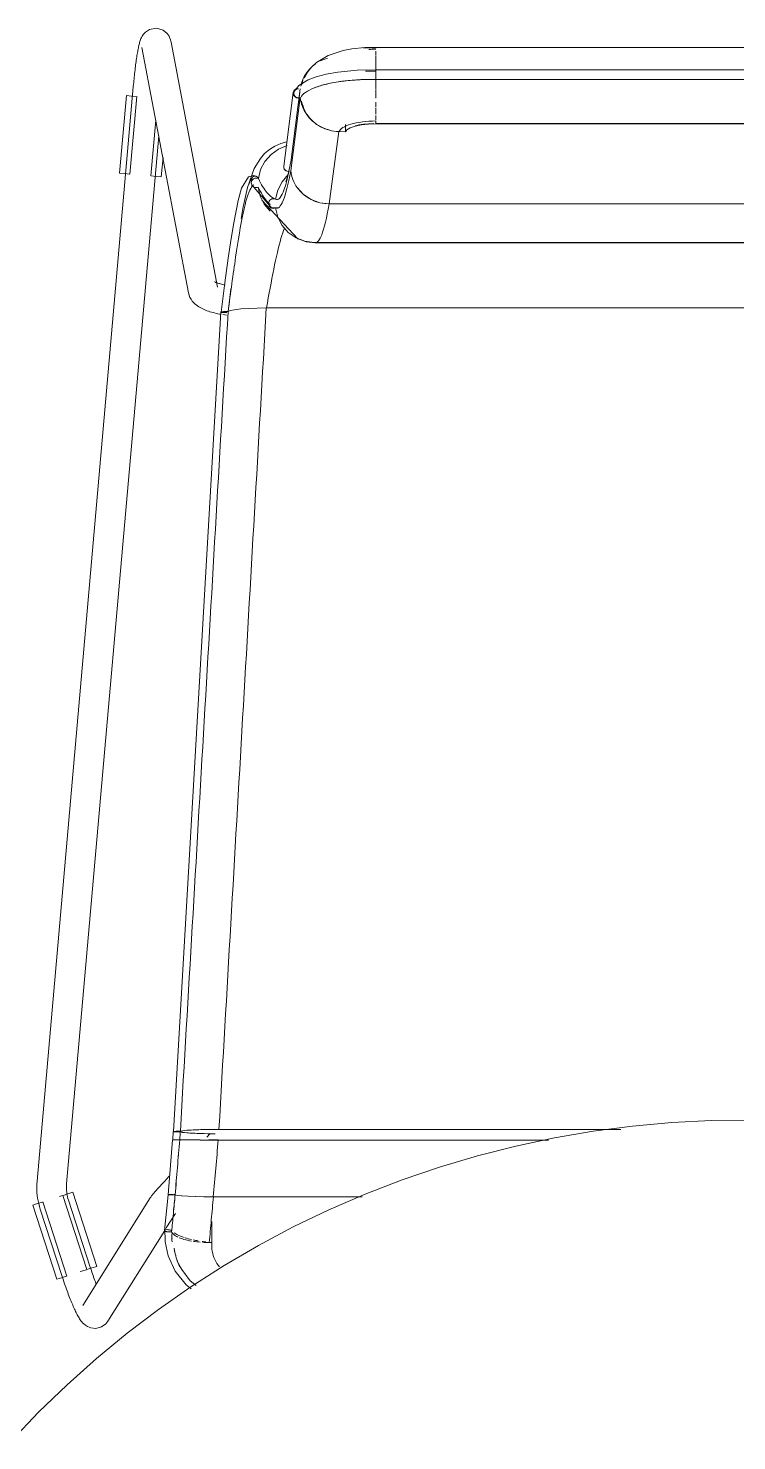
# Model space of a CAD drawing. Header units: millimetres. Extents: x 155927 to 326028, y -36033 to 97293.
# Drawn here: x 230016 to 230303, y 31630 to 32202 of the extents above; entities that cross this region are included whole.
import ezdxf

# ---------------------------------------------------------------- set-up
doc = ezdxf.new("R2010")
doc.units = ezdxf.units.MM
doc.header["$MEASUREMENT"] = 0
doc.layers.add('I-FURN', color=8, linetype='CONTINUOUS', lineweight=9)

msp = doc.modelspace()

# ---------------------------------------------------------------- linework, layer by layer
at = {"layer": 'I-FURN'}
for p, q in [((230062.12, 32198.07), (230061.9, 32197.6)), ((230062.42, 32198.63), (230062.12, 32198.07)), ((230062.9, 32199.34), (230062.42, 32198.63)), ((230063.76, 32200.24), (230062.9, 32199.34)), ((230065.41, 32201.29), (230063.76, 32200.24)), ((230068.17, 32201.77), (230065.41, 32201.29)), ((230070.92, 32200.94), (230068.17, 32201.77)), ((230070.92, 32200.94), (230072.5, 32199.61)), ((230072.5, 32199.61), (230073.25, 32198.53)), ((230073.25, 32198.53), (230073.62, 32197.73)), ((230073.62, 32197.73), (230073.84, 32197.11)), ((230060.56, 32192.34), (230060.47, 32191.81)), ((230060.66, 32192.86), (230060.56, 32192.34)), ((230060.75, 32193.35), (230060.66, 32192.86)), ((230060.85, 32193.83), (230060.75, 32193.35)), ((230060.94, 32194.29), (230060.85, 32193.83)), ((230061.04, 32194.73), (230060.94, 32194.29)), ((230061.14, 32195.16), (230061.04, 32194.73)), ((230061.25, 32195.57), (230061.14, 32195.16)), ((230061.35, 32195.97), (230061.25, 32195.57)), ((230061.47, 32196.37), (230061.35, 32195.97)), ((230061.59, 32196.77), (230061.47, 32196.37)), ((230061.74, 32197.17), (230061.59, 32196.77)), ((230061.9, 32197.6), (230061.74, 32197.17)), ((230062.27, 32193.94), (230081.08, 32094.65)), ((230073.84, 32197.11), (230073.97, 32196.59)), ((230073.97, 32196.59), (230074.06, 32196.18)), ((230092.87, 32096.89), (230074.06, 32196.18)), ((230137.59, 32190.72), (230143.74, 32192.74)), ((230143.74, 32192.74), (230147.24, 32193.39)), ((230147.24, 32193.39), (230152.45, 32193.91)), ((230152.45, 32193.91), (230156.97, 32193.99)), ((230156.97, 32193.99), (230156.97, 32193.82)), ((230451.82, 32193.99), (230156.97, 32193.99)), ((230156.97, 32193.69), (230156.97, 32193.97)), ((230156.97, 32190.75), (230156.97, 32192.5)), ((230059.66, 32186.26), (230059.57, 32185.57)), ((230059.74, 32186.93), (230059.66, 32186.26)), ((230059.83, 32187.6), (230059.74, 32186.93)), ((230059.92, 32188.25), (230059.83, 32187.6)), ((230060.01, 32188.88), (230059.92, 32188.25)), ((230060.1, 32189.5), (230060.01, 32188.88)), ((230060.19, 32190.1), (230060.1, 32189.5)), ((230060.28, 32190.69), (230060.19, 32190.1)), ((230060.38, 32191.26), (230060.28, 32190.69)), ((230060.47, 32191.81), (230060.38, 32191.26)), ((230130.9, 32186.01), (230132.88, 32187.85)), ((230132.88, 32187.85), (230137.59, 32190.72)), ((230156.97, 32187.89), (230156.97, 32190.47)), ((230156.97, 32187.73), (230156.97, 32184.71)), ((230156.97, 32184.71), (230156.97, 32187.72)), ((230059.09, 32181.25), (230059.01, 32180.5)), ((230059.16, 32181.98), (230059.09, 32181.25)), ((230059.24, 32182.72), (230059.16, 32181.98)), ((230059.32, 32183.44), (230059.24, 32182.72)), ((230059.4, 32184.16), (230059.32, 32183.44)), ((230059.49, 32184.87), (230059.4, 32184.16)), ((230059.57, 32185.57), (230059.49, 32184.87)), ((230125.76, 32178.57), (230129.59, 32180.87)), ((230127.9, 32181.67), (230129.23, 32183.94)), ((230129.23, 32183.94), (230130.9, 32186.01)), ((230129.59, 32180.87), (230132.76, 32182.06)), ((230132.76, 32182.06), (230136.8, 32183.14)), ((230136.8, 32183.14), (230141.52, 32184.01)), ((230141.52, 32184.01), (230149.41, 32184.81)), ((230150.55, 32180.9), (230144.57, 32180.43)), ((230149.41, 32184.81), (230156.97, 32184.95)), ((230156.97, 32180.99), (230150.55, 32180.9)), ((230451.82, 32184.95), (230156.97, 32184.95)), ((230156.97, 32181), (230156.97, 32184.95)), ((230156.97, 32184.95), (230156.97, 32184.88)), ((230156.97, 32184.88), (230156.97, 32184.69)), ((230156.97, 32184.69), (230156.97, 32184.38)), ((230156.97, 32184.38), (230156.97, 32183.99)), ((230156.97, 32183.99), (230156.97, 32183.54)), ((230156.97, 32183.54), (230156.97, 32183.05)), ((230156.97, 32183.05), (230156.97, 32182.55)), ((230156.97, 32182.55), (230156.97, 32182.07)), ((230156.97, 32182.07), (230156.97, 32181.66)), ((230156.97, 32181.66), (230156.97, 32181.33)), ((230156.97, 32181.33), (230156.97, 32181.1)), ((230156.97, 32181.1), (230156.97, 32181)), ((230156.97, 32181.02), (230156.97, 32177.21)), ((230156.97, 32177.21), (230156.97, 32181.02)), ((230156.97, 32180.99), (230451.82, 32180.99)), ((230058.79, 32178.09), (230019.84, 31734.77)), ((230058.8, 32178.25), (230058.79, 32178.09)), ((230058.87, 32179), (230058.8, 32178.25)), ((230058.94, 32179.75), (230058.87, 32179)), ((230059.01, 32180.5), (230058.94, 32179.75)), ((230119.66, 32145.91), (230123.51, 32175.68)), ((230122.51, 32147.55), (230126.35, 32177.24)), ((230123.87, 32176.18), (230125.76, 32178.57)), ((230125.58, 32171.27), (230126.2, 32176.05)), ((230132.81, 32177.92), (230132.3, 32177.73)), ((230135.63, 32178.79), (230132.81, 32177.92)), ((230139.13, 32179.6), (230135.63, 32178.79)), ((230144.57, 32180.43), (230139.13, 32179.6)), ((230156.97, 32173.46), (230156.97, 32177.01)), ((230053.22, 32143.08), (230055.98, 32174.49)), ((230055.98, 32174.49), (230058.02, 32174.31)), ((230057.45, 32142.7), (230060.21, 32174.11)), ((230058.02, 32174.31), (230060.08, 32174.13)), ((230122.49, 32144), (230126.33, 32173.7)), ((230156.97, 32169.99), (230156.97, 32171.83)), ((230156.97, 32167), (230156.97, 32169.47)), ((230067.88, 32164.57), (230065.9, 32141.96)), ((230156.97, 32166.48), (230156.97, 32165.13)), ((230156.97, 32164.68), (230156.97, 32165.16)), ((230031.8, 31733.72), (230069.09, 32158.22)), ((230138.04, 32130.62), (230141.9, 32159.9)), ((230141.9, 32159.9), (230144.61, 32159.83)), ((230144.61, 32162.84), (230144.61, 32159.83)), ((230144.61, 32162.84), (230144.61, 32159.85)), ((230144.61, 32159.83), (230145.25, 32160.69)), ((230145.25, 32160.69), (230146.6, 32161.48)), ((230146.6, 32161.48), (230148.59, 32162.15)), ((230148.59, 32162.15), (230151.08, 32162.66)), ((230151.08, 32162.66), (230153.93, 32162.98)), ((230153.93, 32162.98), (230156.97, 32163.09)), ((230451.82, 32163.15), (230156.97, 32163.15)), ((230156.97, 32163.09), (230451.82, 32163.09)), ((230113.9, 32152.69), (230111.92, 32151.01)), ((230116.1, 32154.07), (230113.9, 32152.69)), ((230117.6, 32152.84), (230114.51, 32150.67)), ((230118.47, 32155.1), (230116.1, 32154.07)), ((230121.11, 32154.24), (230117.6, 32152.84)), ((230120.97, 32155.76), (230118.47, 32155.1)), ((230070.13, 32141.59), (230070.82, 32149.48)), ((230110.19, 32149.05), (230107.68, 32144.93)), ((230111.92, 32151.01), (230110.19, 32149.05)), ((230112.03, 32147.84), (230110.29, 32144.52)), ((230114.51, 32150.67), (230112.03, 32147.84)), ((230119.9, 32146.58), (230119.71, 32146.14)), ((230121.26, 32142.04), (230122.63, 32148.33)), ((230055.26, 32142.9), (230053.22, 32143.08)), ((230057.32, 32142.71), (230055.26, 32142.9)), ((230068.08, 32141.77), (230066.02, 32141.95)), ((230070.13, 32141.59), (230068.08, 32141.77)), ((230102.61, 32136.94), (230105.38, 32141.58)), ((230107.68, 32144.93), (230105.01, 32137.31)), ((230105.38, 32141.58), (230107.57, 32142.11)), ((230107.08, 32140.52), (230106.78, 32140.13)), ((230106.79, 32140.13), (230107.09, 32140.52)), ((230107.47, 32140.83), (230107.08, 32140.52)), ((230107.09, 32140.52), (230107.47, 32140.83)), ((230107.47, 32140.83), (230107.93, 32141.02)), ((230107.93, 32141.02), (230107.47, 32140.83)), ((230107.57, 32142.11), (230108.48, 32141.81)), ((230107.93, 32141.02), (230108.42, 32141.1)), ((230108.42, 32141.1), (230107.93, 32141.02)), ((230108.42, 32141.1), (230108.92, 32141.05)), ((230108.92, 32141.06), (230108.42, 32141.1)), ((230109.39, 32140.89), (230108.92, 32141.06)), ((230108.92, 32141.05), (230109.39, 32140.89)), ((230110.29, 32144.52), (230109.39, 32140.89)), ((230121.5, 32142.51), (230119, 32139.63)), ((230119.71, 32146.14), (230119.64, 32145.67)), ((230119.64, 32145.67), (230119.71, 32145.2)), ((230119.71, 32145.2), (230119.9, 32144.76)), ((230119.9, 32144.76), (230120.2, 32144.38)), ((230120.2, 32144.38), (230120.58, 32144.08)), ((230120.5, 32139.6), (230121.26, 32142.04)), ((230120.58, 32144.08), (230121.03, 32143.89)), ((230121.03, 32143.89), (230121.52, 32143.81)), ((230121.52, 32143.81), (230122.02, 32143.84)), ((230101.21, 32131.94), (230102.61, 32136.94)), ((230105.01, 32137.31), (230103.12, 32128.79)), ((230106.59, 32139.67), (230106.51, 32139.19)), ((230106.51, 32139.19), (230106.57, 32138.7)), ((230106.52, 32139.19), (230106.59, 32139.67)), ((230106.58, 32138.7), (230106.52, 32139.19)), ((230106.57, 32138.7), (230106.76, 32138.24)), ((230106.76, 32138.24), (230106.58, 32138.7)), ((230106.59, 32139.67), (230106.79, 32140.13)), ((230106.78, 32140.13), (230106.59, 32139.67)), ((230106.71, 32138.33), (230114.84, 32128.91)), ((230106.87, 32138.06), (230106.74, 32138.28)), ((230107.05, 32137.84), (230106.76, 32138.24)), ((230106.76, 32138.24), (230107.04, 32137.84)), ((230107.04, 32137.84), (230107.42, 32137.52)), ((230107.43, 32137.52), (230107.05, 32137.84)), ((230107.42, 32137.52), (230107.87, 32137.31)), ((230107.88, 32137.32), (230107.43, 32137.52)), ((230107.87, 32137.31), (230108.36, 32137.22)), ((230108.37, 32137.23), (230107.88, 32137.32)), ((230108.36, 32137.22), (230108.86, 32137.25)), ((230108.87, 32137.26), (230108.37, 32137.23)), ((230108.86, 32137.25), (230109.34, 32137.4)), ((230109.34, 32137.41), (230108.87, 32137.26)), ((230110.13, 32133.79), (230109.34, 32137.41)), ((230109.34, 32137.4), (230110.12, 32133.79)), ((230117.24, 32136.24), (230116.35, 32132.52)), ((230119, 32139.63), (230117.24, 32136.24)), ((230125.12, 32137.24), (230127.61, 32134.49)), ((230099.4, 32122.93), (230101.21, 32131.94)), ((230110.12, 32133.79), (230111.76, 32130.47)), ((230111.77, 32130.47), (230110.13, 32133.79)), ((230110.82, 32132.14), (230125.42, 32116.44)), ((230111.76, 32130.47), (230114.17, 32127.63)), ((230114.17, 32127.63), (230111.77, 32130.47)), ((230113.51, 32130.77), (230113.58, 32131.26)), ((230113.57, 32131.26), (230113.51, 32130.77)), ((230113.58, 32130.28), (230113.51, 32130.77)), ((230113.51, 32130.77), (230113.57, 32130.28)), ((230113.76, 32131.72), (230113.57, 32131.26)), ((230113.57, 32130.28), (230113.76, 32129.82)), ((230113.58, 32131.26), (230113.77, 32131.72)), ((230113.77, 32129.82), (230113.58, 32130.28)), ((230114.06, 32132.12), (230113.76, 32131.72)), ((230113.76, 32129.82), (230114.06, 32129.41)), ((230113.77, 32131.72), (230114.06, 32132.12)), ((230114.06, 32129.42), (230113.77, 32129.82)), ((230114.06, 32132.12), (230114.44, 32132.44)), ((230114.44, 32132.44), (230114.06, 32132.12)), ((230114.44, 32129.1), (230114.06, 32129.42)), ((230114.06, 32129.41), (230114.44, 32129.1)), ((230114.44, 32132.44), (230114.89, 32132.64)), ((230114.89, 32132.64), (230114.44, 32132.44)), ((230114.89, 32128.9), (230114.44, 32129.1)), ((230114.44, 32129.1), (230114.89, 32128.9)), ((230114.54, 32129.05), (230117.42, 32129)), ((230114.89, 32132.64), (230115.38, 32132.72)), ((230115.38, 32132.72), (230114.89, 32132.64)), ((230115.38, 32132.72), (230115.88, 32132.68)), ((230115.88, 32132.68), (230115.38, 32132.72)), ((230115.67, 32132.81), (230116.1, 32132.62)), ((230115.88, 32132.68), (230116.35, 32132.52)), ((230116.35, 32132.52), (230115.88, 32132.68)), ((230127.61, 32134.49), (230130.72, 32132.42)), ((230130.72, 32132.42), (230134.27, 32131.1)), ((230134.27, 32131.1), (230138.04, 32130.62)), ((230470.75, 32130.62), (230138.04, 32130.62)), ((230138.04, 32130.62), (230470.75, 32130.62)), ((230103.12, 32128.79), (230102.38, 32124.72)), ((230115.38, 32128.82), (230114.89, 32128.9)), ((230114.89, 32128.9), (230115.38, 32128.81)), ((230115.88, 32128.86), (230115.38, 32128.82)), ((230115.38, 32128.81), (230115.88, 32128.85)), ((230116.35, 32129.02), (230115.88, 32128.86)), ((230115.88, 32128.85), (230116.35, 32129.01)), ((230116.35, 32129.01), (230117.24, 32125.3)), ((230117.24, 32125.3), (230118.99, 32121.91)), ((230119, 32121.91), (230117.25, 32125.3)), ((230098.37, 32116.61), (230099.4, 32122.93)), ((230118.99, 32121.91), (230121.5, 32119.03)), ((230121.51, 32119.04), (230119, 32121.91)), ((230121.5, 32119.03), (230124.64, 32116.86)), ((230124.64, 32116.87), (230121.51, 32119.04)), ((230097.19, 32108.59), (230098.37, 32116.61)), ((230124.32, 32117.04), (230128.79, 32115.31)), ((230128.21, 32115.5), (230124.64, 32116.87)), ((230124.64, 32116.86), (230128.21, 32115.5)), ((230125.42, 32116.44), (230127.35, 32115.74)), ((230132, 32115.03), (230128.21, 32115.5)), ((230128.21, 32115.5), (230132, 32115.02)), ((230128.79, 32115.31), (230132.54, 32114.87)), ((230476.78, 32115.02), (230132, 32115.02)), ((230132, 32115.02), (230476.78, 32115.02)), ((230132.54, 32114.87), (230437.34, 32114.87)), ((230095.83, 32098.66), (230097.19, 32108.59)), ((230091.65, 32099.12), (230091.68, 32099.1)), ((230091.68, 32099.1), (230091.75, 32099.06)), ((230091.75, 32099.06), (230091.84, 32099.01)), ((230091.84, 32099.01), (230091.99, 32098.94)), ((230091.99, 32098.94), (230092.19, 32098.85)), ((230092.19, 32098.85), (230092.42, 32098.75)), ((230092.42, 32098.75), (230092.69, 32098.65)), ((230092.69, 32098.65), (230092.99, 32098.55)), ((230092.99, 32098.55), (230093.33, 32098.44)), ((230093.33, 32098.44), (230093.69, 32098.33)), ((230093.69, 32098.33), (230094.09, 32098.22)), ((230094.09, 32098.22), (230094.51, 32098.12)), ((230094.28, 32086.81), (230095.83, 32098.66)), ((230094.51, 32098.12), (230094.95, 32098.01)), ((230094.95, 32098.01), (230095.42, 32097.91)), ((230095.42, 32097.91), (230095.92, 32097.81)), ((230081.08, 32094.65), (230081.34, 32093.66)), ((230081.34, 32093.66), (230081.71, 32092.77)), ((230081.71, 32092.77), (230082.14, 32091.98)), ((230082.14, 32091.98), (230082.63, 32091.29)), ((230082.63, 32091.29), (230083.14, 32090.69)), ((230083.14, 32090.69), (230083.66, 32090.18)), ((230083.66, 32090.18), (230084.19, 32089.72)), ((230084.19, 32089.72), (230084.72, 32089.32)), ((230084.72, 32089.32), (230085.26, 32088.96)), ((230094.27, 32086.8), (230074.99, 31754.9)), ((230085.26, 32088.96), (230085.8, 32088.64)), ((230085.8, 32088.64), (230086.33, 32088.35)), ((230086.33, 32088.35), (230086.88, 32088.08)), ((230086.88, 32088.08), (230087.44, 32087.82)), ((230087.44, 32087.82), (230088.01, 32087.59)), ((230088.01, 32087.59), (230088.6, 32087.37)), ((230088.6, 32087.37), (230089.19, 32087.16)), ((230089.19, 32087.16), (230089.79, 32086.97)), ((230089.79, 32086.97), (230090.41, 32086.79)), ((230090.41, 32086.79), (230091.04, 32086.61)), ((230091.04, 32086.61), (230091.68, 32086.45)), ((230091.68, 32086.45), (230092.34, 32086.3)), ((230092.34, 32086.3), (230093.01, 32086.16)), ((230093.01, 32086.16), (230093.69, 32086.02)), ((230093.69, 32086.02), (230094.38, 32085.9)), ((230094.27, 32086.81), (230094.35, 32086.86)), ((230094.34, 32086.75), (230094.27, 32086.8)), ((230094.35, 32086.86), (230094.28, 32086.81)), ((230094.28, 32086.81), (230094.34, 32086.75)), ((230094.34, 32086.75), (230094.52, 32086.7)), ((230094.52, 32086.7), (230094.34, 32086.75)), ((230094.54, 32086.91), (230094.35, 32086.86)), ((230094.35, 32086.86), (230094.54, 32086.91)), ((230094.52, 32086.7), (230094.81, 32086.66)), ((230094.81, 32086.66), (230094.52, 32086.7)), ((230094.84, 32086.95), (230094.54, 32086.91)), ((230094.54, 32086.91), (230094.84, 32086.95)), ((230094.81, 32086.66), (230095.19, 32086.62)), ((230095.19, 32086.62), (230094.81, 32086.66)), ((230095.23, 32086.99), (230094.84, 32086.95)), ((230094.84, 32086.95), (230095.22, 32086.99)), ((230095.08, 32085.78), (230095.8, 32085.67)), ((230095.19, 32086.62), (230095.64, 32086.6)), ((230095.64, 32086.6), (230095.19, 32086.62)), ((230095.22, 32086.99), (230095.68, 32087.01)), ((230095.68, 32087.01), (230095.23, 32086.99)), ((230095.64, 32086.6), (230096.14, 32086.59)), ((230096.13, 32086.59), (230095.64, 32086.6)), ((230096.17, 32087.02), (230095.68, 32087.01)), ((230095.68, 32087.01), (230096.17, 32087.02)), ((230095.8, 32085.67), (230096.53, 32085.57)), ((230096.63, 32086.59), (230096.13, 32086.59)), ((230096.14, 32086.59), (230096.63, 32086.59)), ((230096.67, 32087.01), (230096.17, 32087.02)), ((230096.17, 32087.02), (230096.67, 32087.01)), ((230097.14, 32086.99), (230096.67, 32087.01)), ((230096.67, 32087.01), (230097.14, 32086.99)), ((230097.14, 32086.99), (230098.04, 32087.39)), ((230098.04, 32087.39), (230097.14, 32086.99)), ((230098.04, 32087.39), (230099.78, 32087.76)), ((230099.79, 32087.76), (230098.04, 32087.39)), ((230099.79, 32087.76), (230102.25, 32088.07)), ((230102.29, 32088.07), (230099.79, 32087.76)), ((230102.28, 32088.07), (230105.34, 32088.31)), ((230105.39, 32088.31), (230102.29, 32088.07)), ((230105.39, 32088.31), (230108.86, 32088.46)), ((230108.92, 32088.46), (230105.39, 32088.31)), ((230108.92, 32088.46), (230112.61, 32088.52)), ((230112.69, 32088.52), (230108.92, 32088.46)), ((230112.61, 32088.52), (230496.09, 32088.52)), ((230496.09, 32088.52), (230112.69, 32088.52)), ((230276.73, 31758.53), (230260.8, 31757.1)), ((230292.71, 31759.32), (230276.73, 31758.53)), ((230308.71, 31759.46), (230292.71, 31759.32)), ((230074.71, 31751.54), (230072.89, 31729.34)), ((230074.78, 31751.54), (230074.71, 31751.54)), ((230074.71, 31751.54), (230074.78, 31751.53)), ((230074.72, 31751.54), (230074.98, 31754.9)), ((230074.78, 31751.53), (230074.72, 31751.54)), ((230074.72, 31751.54), (230074.78, 31751.54)), ((230075.26, 31751.53), (230074.97, 31751.53)), ((230074.97, 31751.53), (230075.26, 31751.53)), ((230075.05, 31754.92), (230074.99, 31754.9)), ((230074.99, 31754.9), (230075.06, 31754.87)), ((230075.24, 31754.95), (230075.05, 31754.92)), ((230075.06, 31754.87), (230075.25, 31754.84)), ((230075.53, 31754.97), (230075.24, 31754.95)), ((230075.25, 31754.84), (230075.54, 31754.82)), ((230075.65, 31751.54), (230075.26, 31751.54)), ((230075.64, 31751.53), (230075.26, 31751.53)), ((230075.26, 31751.53), (230075.64, 31751.53)), ((230075.27, 31751.54), (230075.65, 31751.54)), ((230075.92, 31754.99), (230075.53, 31754.97)), ((230075.54, 31754.82), (230075.92, 31754.8)), ((230076.1, 31751.53), (230075.64, 31751.53)), ((230075.64, 31751.53), (230076.09, 31751.53)), ((230075.65, 31751.54), (230076.1, 31751.54)), ((230076.1, 31751.54), (230075.65, 31751.54)), ((230076.37, 31755), (230075.92, 31754.99)), ((230075.92, 31754.8), (230076.37, 31754.79)), ((230076.09, 31751.53), (230076.58, 31751.53)), ((230076.1, 31751.54), (230076.59, 31751.54)), ((230076.59, 31751.54), (230076.1, 31751.54)), ((230076.59, 31751.53), (230076.1, 31751.53)), ((230076.86, 31755.01), (230076.37, 31755)), ((230076.37, 31754.79), (230076.86, 31754.78)), ((230076.58, 31751.53), (230077.08, 31751.53)), ((230076.59, 31751.54), (230077.09, 31751.54)), ((230077.09, 31751.54), (230076.59, 31751.54)), ((230077.08, 31751.53), (230076.59, 31751.53)), ((230077.35, 31755), (230076.86, 31755.01)), ((230076.86, 31754.78), (230077.36, 31754.79)), ((230077.55, 31751.53), (230077.08, 31751.53)), ((230077.08, 31751.53), (230077.55, 31751.53)), ((230077.09, 31751.54), (230077.56, 31751.54)), ((230077.56, 31751.54), (230077.09, 31751.54)), ((230077.82, 31755), (230077.35, 31755)), ((230077.36, 31754.79), (230077.83, 31754.8)), ((230078.44, 31751.51), (230077.55, 31751.53)), ((230077.55, 31751.53), (230078.44, 31751.51)), ((230078.71, 31755.21), (230077.82, 31755)), ((230077.83, 31754.8), (230078.73, 31754.59)), ((230080.18, 31751.5), (230078.44, 31751.51)), ((230078.44, 31751.51), (230080.18, 31751.5)), ((230080.2, 31751.57), (230078.45, 31751.56)), ((230078.46, 31751.56), (230080.21, 31751.57)), ((230080.46, 31755.4), (230078.71, 31755.21)), ((230078.73, 31754.59), (230080.48, 31754.39)), ((230080.18, 31751.5), (230082.69, 31751.49)), ((230082.69, 31751.49), (230080.19, 31751.5)), ((230082.7, 31751.58), (230080.2, 31751.57)), ((230080.21, 31751.57), (230082.71, 31751.58)), ((230082.96, 31755.56), (230080.46, 31755.4)), ((230080.48, 31754.39), (230082.98, 31754.23)), ((230085.82, 31751.48), (230082.69, 31751.49)), ((230082.69, 31751.49), (230085.82, 31751.48)), ((230085.83, 31751.59), (230082.7, 31751.58)), ((230082.71, 31751.58), (230085.83, 31751.59)), ((230086.09, 31755.69), (230082.96, 31755.56)), ((230082.98, 31754.23), (230086.1, 31754.11)), ((230089.39, 31751.48), (230085.82, 31751.48)), ((230085.82, 31751.48), (230089.39, 31751.48)), ((230089.66, 31755.76), (230086.09, 31755.69)), ((230086.1, 31754.11), (230089.65, 31754.03)), ((230089.95, 31754.15), (230088.48, 31752.62)), ((230093.16, 31751.6), (230089.38, 31751.6)), ((230089.39, 31751.6), (230093.16, 31751.6)), ((230093.18, 31751.47), (230089.39, 31751.48)), ((230089.39, 31751.48), (230093.18, 31751.47)), ((230089.65, 31754.03), (230091.9, 31754.01)), ((230093.44, 31755.79), (230089.66, 31755.76)), ((230226.81, 31751.47), (230093.18, 31751.47)), ((230093.18, 31751.47), (230226.81, 31751.47)), ((230256.04, 31755.79), (230093.44, 31755.79)), ((230093.44, 31755.79), (230256.04, 31755.79)), ((230229.16, 31752.35), (230213.51, 31749.02)), ((230244.93, 31755.04), (230229.16, 31752.35)), ((230260.8, 31757.1), (230244.93, 31755.04)), ((230213.51, 31749.02), (230198.01, 31745.08)), ((230182.67, 31740.52), (230167.53, 31735.34)), ((230198.01, 31745.08), (230182.67, 31740.52)), ((230019.84, 31734.77), (230019.76, 31733.63)), ((230070.85, 31734.16), (230071.24, 31734.58)), ((230071.24, 31734.58), (230071.65, 31735.01)), ((230071.65, 31735.01), (230072.06, 31735.46)), ((230072.06, 31735.46), (230072.48, 31735.91)), ((230072.48, 31735.91), (230072.91, 31736.38)), ((230072.91, 31736.38), (230073.35, 31736.85)), ((230167.53, 31735.34), (230152.61, 31729.57)), ((230019.76, 31733.63), (230019.73, 31732.49)), ((230019.73, 31732.49), (230019.75, 31731.35)), ((230019.75, 31731.35), (230019.81, 31730.21)), ((230019.81, 31730.21), (230019.91, 31729.07)), ((230019.91, 31729.07), (230020.06, 31727.94)), ((230028.98, 31728.59), (230030.14, 31728.97)), ((230030.24, 31729), (230039.93, 31698.99)), ((230030.36, 31729.04), (230032.33, 31729.67)), ((230031.73, 31732.37), (230031.75, 31733.03)), ((230031.74, 31731.71), (230031.73, 31732.37)), ((230031.78, 31731.05), (230031.74, 31731.71)), ((230031.75, 31733.03), (230031.79, 31733.69)), ((230031.84, 31730.39), (230031.78, 31731.05)), ((230031.79, 31733.69), (230031.79, 31733.72)), ((230031.93, 31729.73), (230031.84, 31730.39)), ((230032.04, 31729.08), (230031.93, 31729.73)), ((230032.18, 31728.43), (230032.04, 31729.08)), ((230032.33, 31729.67), (230034.28, 31730.3)), ((230043.97, 31700.3), (230034.28, 31730.3)), ((230065.85, 31728.39), (230066.03, 31728.65)), ((230066.03, 31728.65), (230066.21, 31728.88)), ((230066.21, 31728.88), (230066.38, 31729.1)), ((230066.38, 31729.1), (230066.56, 31729.32)), ((230066.56, 31729.32), (230066.75, 31729.55)), ((230066.75, 31729.55), (230066.95, 31729.8)), ((230066.95, 31729.8), (230067.17, 31730.05)), ((230067.17, 31730.05), (230067.4, 31730.31)), ((230067.4, 31730.31), (230067.64, 31730.59)), ((230067.64, 31730.59), (230067.9, 31730.89)), ((230067.9, 31730.89), (230068.17, 31731.2)), ((230068.17, 31731.2), (230068.46, 31731.52)), ((230068.46, 31731.52), (230068.76, 31731.86)), ((230068.76, 31731.86), (230069.07, 31732.21)), ((230069.07, 31732.21), (230069.4, 31732.57)), ((230069.4, 31732.57), (230069.75, 31732.95)), ((230069.75, 31732.95), (230070.1, 31733.34)), ((230070.1, 31733.34), (230070.47, 31733.74)), ((230070.47, 31733.74), (230070.85, 31734.16)), ((230072.88, 31729.34), (230071.46, 31714.84)), ((230072.95, 31729.36), (230072.88, 31729.34)), ((230072.88, 31729.34), (230072.95, 31729.31)), ((230072.89, 31729.34), (230072.95, 31729.36)), ((230072.96, 31729.31), (230072.89, 31729.34)), ((230073.14, 31729.39), (230072.95, 31729.36)), ((230072.95, 31729.36), (230073.14, 31729.39)), ((230072.95, 31729.31), (230073.14, 31729.29)), ((230073.43, 31729.41), (230073.14, 31729.39)), ((230073.14, 31729.39), (230073.43, 31729.41)), ((230073.14, 31729.29), (230073.44, 31729.26)), ((230073.44, 31729.26), (230073.15, 31729.29)), ((230073.81, 31729.42), (230073.43, 31729.41)), ((230073.43, 31729.41), (230073.81, 31729.42)), ((230073.44, 31729.26), (230073.82, 31729.25)), ((230073.83, 31729.25), (230073.44, 31729.26)), ((230074.26, 31729.43), (230073.81, 31729.42)), ((230073.81, 31729.42), (230074.26, 31729.43)), ((230073.82, 31729.25), (230074.27, 31729.24)), ((230074.28, 31729.24), (230073.83, 31729.25)), ((230074.75, 31729.44), (230074.26, 31729.43)), ((230074.26, 31729.43), (230074.76, 31729.44)), ((230074.27, 31729.24), (230074.77, 31729.23)), ((230074.77, 31729.23), (230074.28, 31729.24)), ((230074.77, 31729.23), (230075.26, 31729.24)), ((230075.27, 31729.24), (230074.77, 31729.23)), ((230075.72, 31729.43), (230075.25, 31729.44)), ((230075.25, 31729.44), (230075.72, 31729.43)), ((230075.26, 31729.24), (230075.73, 31729.24)), ((230075.74, 31729.24), (230075.27, 31729.24)), ((230075.73, 31729.24), (230076.63, 31729.05)), ((230076.62, 31729.05), (230075.74, 31729.24)), ((230078.34, 31728.87), (230076.62, 31729.05)), ((230076.63, 31729.05), (230078.36, 31728.87)), ((230080.8, 31728.72), (230078.36, 31728.87)), ((230078.36, 31728.87), (230080.84, 31728.72)), ((230083.87, 31728.61), (230080.84, 31728.72)), ((230080.84, 31728.72), (230083.94, 31728.61)), ((230087.38, 31728.53), (230083.94, 31728.61)), ((230083.94, 31728.61), (230087.37, 31728.53)), ((230152.61, 31729.57), (230137.93, 31723.2)), ((230018.13, 31725.09), (230020.08, 31725.72)), ((230027.82, 31695.08), (230018.13, 31725.09)), ((230020.06, 31727.94), (230020.26, 31726.81)), ((230020.08, 31725.72), (230022.05, 31726.36)), ((230020.26, 31726.81), (230020.5, 31725.7)), ((230020.5, 31725.7), (230020.78, 31724.59)), ((230020.78, 31724.59), (230021.11, 31723.5)), ((230021.11, 31723.5), (230021.13, 31723.45)), ((230021.13, 31723.45), (230029.84, 31696.64)), ((230031.86, 31696.39), (230022.17, 31726.39)), ((230032.35, 31727.79), (230032.18, 31728.43)), ((230032.54, 31727.16), (230032.35, 31727.79)), ((230041.25, 31700.35), (230032.54, 31727.16)), ((230065.64, 31728.07), (230038.33, 31684.48)), ((230065.64, 31728.07), (230065.85, 31728.39)), ((230087.47, 31728.53), (230091.23, 31728.51)), ((230091.11, 31728.51), (230087.47, 31728.53)), ((230091.23, 31728.51), (230151.35, 31728.51)), ((230151.35, 31728.51), (230091.23, 31728.51)), ((230137.93, 31723.2), (230123.52, 31716.26)), ((230072.14, 31715.85), (230075.8, 31721.7)), ((230090.53, 31718.46), (230090.53, 31708.71)), ((230048.5, 31678.11), (230071.53, 31714.88)), ((230071.67, 31710.28), (230071.58, 31715.74)), ((230123.52, 31716.26), (230109.4, 31708.74)), ((230072.89, 31704.63), (230071.67, 31710.28)), ((230090.58, 31709.95), (230089.54, 31709.95)), ((230109.4, 31708.74), (230095.59, 31700.66)), ((230041.36, 31700.02), (230041.25, 31700.35)), ((230041.59, 31699.33), (230041.36, 31700.02)), ((230043.97, 31700.3), (230042.02, 31699.67)), ((230075.79, 31698.32), (230072.89, 31704.63)), ((230078.36, 31699.02), (230076.45, 31702.71)), ((230095.59, 31700.66), (230082.11, 31692.04)), ((230029.77, 31695.71), (230027.82, 31695.08)), ((230031.74, 31696.35), (230029.77, 31695.71)), ((230029.99, 31696.18), (230029.84, 31696.64)), ((230030.23, 31695.44), (230029.99, 31696.18)), ((230030.48, 31694.71), (230030.23, 31695.44)), ((230030.73, 31693.97), (230030.48, 31694.71)), ((230037.35, 31698.16), (230039.83, 31698.96)), ((230042.02, 31699.67), (230040.05, 31699.03)), ((230041.82, 31698.64), (230041.59, 31699.33)), ((230042.05, 31697.95), (230041.82, 31698.64)), ((230042.28, 31697.27), (230042.05, 31697.95)), ((230042.52, 31696.6), (230042.28, 31697.27)), ((230042.75, 31695.93), (230042.52, 31696.6)), ((230042.99, 31695.28), (230042.75, 31695.93)), ((230043.23, 31694.63), (230042.99, 31695.28)), ((230043.46, 31693.99), (230043.23, 31694.63)), ((230080.12, 31692.79), (230075.79, 31698.32)), ((230081.86, 31694.45), (230078.36, 31699.02)), ((230084.2, 31692.49), (230081.86, 31694.45)), ((230030.98, 31693.24), (230030.73, 31693.97)), ((230031.23, 31692.52), (230030.98, 31693.24)), ((230031.49, 31691.81), (230031.23, 31692.52)), ((230031.74, 31691.1), (230031.49, 31691.81)), ((230032, 31690.4), (230031.74, 31691.1)), ((230032.25, 31689.71), (230032, 31690.4)), ((230032.5, 31689.03), (230032.25, 31689.71)), ((230032.76, 31688.37), (230032.5, 31689.03)), ((230043.69, 31693.37), (230043.46, 31693.99)), ((230082.11, 31692.04), (230068.99, 31682.88)), ((230082.18, 31691.14), (230080.12, 31692.79)), ((230033.01, 31687.72), (230032.76, 31688.37)), ((230033.26, 31687.08), (230033.01, 31687.72)), ((230033.51, 31686.45), (230033.26, 31687.08)), ((230033.76, 31685.84), (230033.51, 31686.45)), ((230034.01, 31685.24), (230033.76, 31685.84)), ((230034.26, 31684.67), (230034.01, 31685.24)), ((230034.5, 31684.1), (230034.26, 31684.67)), ((230034.74, 31683.56), (230034.5, 31684.1)), ((230034.98, 31683.03), (230034.74, 31683.56)), ((230035.21, 31682.52), (230034.98, 31683.03)), ((230068.99, 31682.88), (230056.25, 31673.21)), ((230035.44, 31682.03), (230035.21, 31682.52)), ((230035.68, 31681.56), (230035.44, 31682.03)), ((230035.9, 31681.1), (230035.68, 31681.56)), ((230036.13, 31680.66), (230035.9, 31681.1)), ((230036.36, 31680.23), (230036.13, 31680.66)), ((230036.59, 31679.82), (230036.36, 31680.23)), ((230036.83, 31679.42), (230036.59, 31679.82)), ((230037.07, 31679.03), (230036.83, 31679.42)), ((230037.33, 31678.65), (230037.07, 31679.03)), ((230037.6, 31678.25), (230037.33, 31678.65)), ((230037.92, 31677.85), (230037.6, 31678.25)), ((230038.29, 31677.43), (230037.92, 31677.85)), ((230038.75, 31676.96), (230038.29, 31677.43)), ((230047.61, 31676.99), (230048.5, 31678.11)), ((230039.38, 31676.44), (230038.75, 31676.96)), ((230040.29, 31675.88), (230039.38, 31676.44)), ((230041.67, 31675.35), (230040.29, 31675.88)), ((230043.65, 31675.18), (230041.67, 31675.35)), ((230045.87, 31675.77), (230043.65, 31675.18)), ((230056.25, 31673.21), (230043.9, 31663.04)), ((230047.61, 31676.99), (230045.87, 31675.77)), ((230043.9, 31663.04), (230031.97, 31652.38)), ((230031.97, 31652.38), (230020.48, 31641.25)), ((230020.48, 31641.25), (230009.44, 31629.67))]:
    msp.add_line(p, q, dxfattribs=at)
for centre, major_axis, ratio, start_param, end_param in [((230156.97, 32189.71), (-12.4, 0), 0.287441, 4.712389, 4.950404), ((230156.97, 32178.24), (0, -15.75), 0.000004, 5.8107, 5.99294), ((230121.61, 32145.67), (-1.96, 0), 0.955139, 5.775592, 8.064923), ((230138.17, 32145.69), (-15.78, 0), 0.955139, 0.112537, 0.354036), ((230138.17, 32145.69), (-15.78, 0), 0.955139, 0.354206, 0.595753), ((230138.17, 32145.69), (-15.78, 0), 0.955139, 0.595876, 1.562553)]:
    msp.add_ellipse(centre, major_axis=major_axis, ratio=ratio, start_param=start_param, end_param=end_param, dxfattribs=at)
for points in [[(230152, 32193.68), (230153.58, 32193.83), (230155.25, 32193.91), (230156.97, 32193.9)], [(230137.36, 32189.54), (230136.41, 32189.29), (230135.47, 32188.94), (230134.58, 32188.51)], [(230126.54, 32173.69), (230126.89, 32174.42), (230128.2, 32175.82), (230131.9, 32177.72), (230136.97, 32179.25), (230143.11, 32180.36), (230149.97, 32180.99), (230154.62, 32181.06), (230156.97, 32181.02)], [(230126.82, 32178.65), (230126.97, 32179.31), (230127.17, 32179.96), (230127.41, 32180.59)], [(230152.7, 32184.4), (230154.12, 32184.44), (230155.54, 32184.44), (230156.97, 32184.42)], [(230126.07, 32173.55), (230125.99, 32173.53), (230125.82, 32173.51), (230125.66, 32173.51), (230125.57, 32173.52)], [(230126.33, 32173.7), (230126.48, 32172.46), (230127.06, 32170.08), (230128.83, 32166.74), (230131.35, 32163.9), (230134.5, 32161.71), (230138.1, 32160.3), (230140.6, 32159.94), (230141.9, 32159.9)], [(230128.32, 32168.19), (230127.62, 32169.45), (230127.22, 32170.81), (230126.88, 32172.19)], [(230142.14, 32159.91), (230142.4, 32161.03), (230145.78, 32163.19), (230153.18, 32164.16), (230156.97, 32164.22)], [(230156.13, 32163.14), (230153.35, 32163.08), (230150.21, 32162.81), (230148.59, 32162.2)], [(230122.49, 32144), (230121.47, 32138.5), (230119.42, 32130.44), (230117.37, 32128.47), (230116.35, 32129.02)], [(230132, 32115.03), (230132.18, 32114.92), (230132.36, 32114.87), (230132.54, 32114.87)], [(230098.32, 32096.16), (230097.93, 32093.13), (230097.54, 32090.07), (230097.16, 32087)], [(230077.82, 31755), (230081.04, 31810.4), (230087.48, 31921.16), (230093.92, 32031.76), (230097.14, 32086.99)], [(230103.03, 31922.28), (230106.22, 31977.74), (230109.42, 32033.16), (230112.61, 32088.52)], [(230093.44, 31755.79), (230096.64, 31811.32), (230099.83, 31866.84), (230103.03, 31922.28)], [(230077.83, 31754.8), (230077.23, 31754.78), (230075.73, 31754.78), (230074.98, 31754.86), (230074.98, 31754.9)], [(230075.74, 31729.24), (230076.04, 31732.95), (230076.64, 31740.38), (230077.25, 31747.81), (230077.55, 31751.53)], [(230077.82, 31755), (230077.78, 31754.42), (230077.69, 31753.26), (230077.6, 31752.11), (230077.55, 31751.53)], [(230077.83, 31754.8), (230077.78, 31754.25), (230077.69, 31753.17), (230077.6, 31752.09), (230077.56, 31751.54)], [(230092.15, 31739.98), (230092.49, 31743.81), (230092.83, 31747.64), (230093.18, 31751.47)], [(230075.72, 31729.43), (230076.03, 31733.08), (230076.33, 31736.73), (230076.63, 31740.38)], [(230076.93, 31743.99), (230076.97, 31744.4), (230077, 31744.81), (230077.03, 31745.22)], [(230091.11, 31728.51), (230091.46, 31732.33), (230091.8, 31736.15), (230092.15, 31739.98)], [(230075.73, 31729.24), (230075.5, 31726.72), (230075.02, 31721.68), (230074.54, 31716.73), (230074.3, 31714.29)], [(230075.72, 31729.43), (230075.49, 31727.06), (230075.25, 31724.69), (230075.02, 31722.35)], [(230091.23, 31728.51), (230090.93, 31725.37), (230090.34, 31719.12), (230089.79, 31712.98), (230089.54, 31709.95)], [(230071.65, 31715.59), (230071.69, 31715.55), (230071.81, 31715.45), (230072.11, 31715.32), (230072.49, 31715.2), (230072.95, 31715.11), (230073.44, 31715.04), (230073.94, 31715.01), (230074.25, 31715.01), (230074.4, 31715.02)], [(230076.85, 31712.12), (230076.15, 31712.45), (230075.01, 31713.15), (230074.44, 31713.9), (230074.3, 31714.29)], [(230074.34, 31713.46), (230074.35, 31712.81), (230074.39, 31712.16), (230074.45, 31711.51)], [(230074.48, 31710.29), (230074.39, 31711.11), (230074.38, 31711.93), (230074.38, 31712.76)], [(230075.31, 31713.93), (230075.72, 31713.61), (230076.24, 31713.29), (230076.88, 31712.98)], [(230077.13, 31712.86), (230077.76, 31712.57), (230078.51, 31712.29), (230079.32, 31712.03)], [(230079.75, 31711.87), (230080.55, 31711.62), (230081.43, 31711.39), (230082.35, 31711.17)], [(230075.27, 31707.04), (230075.47, 31706.32), (230075.7, 31705.6), (230075.97, 31704.89)], [(230083.01, 31711.02), (230083.65, 31710.88), (230084.32, 31710.74), (230085, 31710.62)], [(230085.82, 31710.12), (230084.91, 31710.2), (230084.03, 31710.3), (230083.18, 31710.42)], [(230086.7, 31710.37), (230087.17, 31710.3), (230087.65, 31710.25), (230088.13, 31710.2)], [(230089.54, 31709.95), (230088.58, 31709.96), (230087.65, 31710), (230086.74, 31710.05)], [(230090.53, 31708.44), (230090.52, 31708.94), (230090.54, 31709.45), (230090.58, 31709.95)]]:
    msp.add_open_spline(points, degree=3, dxfattribs=at)
for points, knots in [([(230132.61, 32187.37), (230132.21, 32187.1), (230130.84, 32186.06), (230128.84, 32183.89), (230127.23, 32181.04), (230126.76, 32179.1), (230126.6, 32178.34)], [0.434972, 0.434972, 0.434972, 0.434972, 0.5, 0.6666667, 0.8333333, 0.9407177, 0.9407177, 0.9407177, 0.9407177]), ([(230125.48, 32177.28), (230125.34, 32177.29), (230125.11, 32177.27), (230124.82, 32177.2), (230124.55, 32177.11), (230124.24, 32176.92), (230123.92, 32176.63), (230123.68, 32176.28), (230123.55, 32175.92), (230123.5, 32175.62), (230123.5, 32175.34), (230123.53, 32175.08), (230123.6, 32174.83), (230123.72, 32174.57), (230123.91, 32174.26), (230124.23, 32173.94), (230124.63, 32173.7), (230124.98, 32173.59), (230125.36, 32173.51), (230125.8, 32173.52), (230126.16, 32173.62), (230126.33, 32173.7)], [0.1111111, 0.1111111, 0.1111111, 0.1111111, 0.1666667, 0.1944444, 0.2222222, 0.2777778, 0.3333333, 0.3888889, 0.4444444, 0.4791667, 0.5138889, 0.5486111, 0.5833333, 0.6180556, 0.6527778, 0.7222222, 0.7916667, 0.8263889, 0.8611111, 0.9305556, 1, 1, 1, 1]), ([(230125.08, 32173.61), (230124.96, 32173.65), (230124.73, 32173.75), (230124.32, 32174.03), (230123.86, 32174.57), (230123.61, 32175.44), (230123.84, 32176.22), (230124.23, 32176.74), (230124.62, 32177.03), (230125.08, 32177.22), (230125.41, 32177.26), (230125.57, 32177.27)], [-0.8125, -0.8125, -0.8125, -0.8125, -0.765625, -0.71875, -0.625, -0.5, -0.375, -0.3125, -0.25, -0.1875, -0.125, -0.125, -0.125, -0.125]), ([(230138.36, 32160.45), (230137.13, 32160.78), (230133.61, 32162.2), (230130.3, 32164.67), (230129.17, 32166.82)], [-0.8333333, -0.8333333, -0.8333333, -0.8333333, -0.6666667, -0.3333333, -0.3333333, -0.3333333, -0.3333333]), ([(230109.39, 32140.89), (230108.37, 32142.45), (230107.08, 32142.22), (230105.8, 32139.19), (230105.54, 32138.47)], [0, 0, 0, 0, 0.25, 0.3133981, 0.3133981, 0.3133981, 0.3133981]), ([(230115.67, 32132.81), (230114.74, 32133.27), (230112.64, 32135.06), (230110.55, 32138.49), (230109.39, 32140.89)], [0.0974621, 0.0974621, 0.0974621, 0.0974621, 0.5, 1, 1, 1, 1]), ([(230121.8, 32143.91), (230121, 32140.19), (230119.19, 32133.71), (230117.37, 32131.98), (230116.35, 32132.52)], [0.1122148, 0.1122148, 0.1122148, 0.1122148, 0.5, 1, 1, 1, 1]), ([(230107.51, 32138.29), (230107.1, 32138.09), (230105.68, 32136.49), (230103.24, 32128.19), (230100.19, 32109.76), (230098.16, 32094.54), (230097.14, 32086.99)], [0.1500588, 0.1500588, 0.1500588, 0.1500588, 0.25, 0.5, 0.75, 1, 1, 1, 1]), ([(230114.22, 32130.28), (230113.76, 32130.67), (230112.13, 32132.34), (230110.51, 32135), (230109.34, 32137.41)], [0.303693, 0.303693, 0.303693, 0.303693, 0.5, 1, 1, 1, 1]), ([(230132.54, 32114.87), (230133.37, 32114.87), (230135.2, 32117.25), (230137.03, 32124.9), (230138.04, 32130.62)], [0.0892846, 0.0892846, 0.0892846, 0.0892846, 0.5, 1, 1, 1, 1]), ([(230112.69, 32088.52), (230113.67, 32093.91), (230115.61, 32104.69), (230118.04, 32115.4), (230119.5, 32119.65), (230119.99, 32120.8)], [0, 0, 0, 0, 0.25, 0.5, 0.625, 0.625, 0.625, 0.625]), ([(230074.98, 31754.9), (230074.98, 31754.91), (230075.12, 31754.94), (230075.51, 31754.97), (230075.9, 31754.99), (230076.36, 31755), (230076.85, 31755.01), (230077.35, 31755.01), (230077.67, 31755), (230077.82, 31755)], [-0.498493, -0.498493, -0.498493, -0.498493, -0.375, -0.3125, -0.25, -0.1875, -0.125, -0.0625, 0, 0, 0, 0]), ([(230077.82, 31755), (230078.1, 31755.14), (230079.49, 31755.35), (230082.85, 31755.57), (230086.01, 31755.69), (230089.62, 31755.77), (230092.17, 31755.79), (230093.44, 31755.79)], [-1, -1, -1, -1, -0.666667, -0.5, -0.333333, -0.166667, 0, 0, 0, 0]), ([(230091.9, 31754.01), (230089.88, 31754.02), (230086.65, 31754.08), (230082.86, 31754.22), (230079.51, 31754.44), (230078.12, 31754.65), (230077.83, 31754.8)], [-0.9335619, -0.9335619, -0.9335619, -0.9335619, -0.6666667, -0.5, -0.3333333, 0, 0, 0, 0]), ([(230074.3, 31714.29), (230074.16, 31714.27), (230073.87, 31714.24), (230073.45, 31714.22), (230073.07, 31714.23), (230072.78, 31714.26), (230072.51, 31714.29), (230072.26, 31714.34), (230072.04, 31714.4), (230071.84, 31714.47), (230071.65, 31714.56), (230071.54, 31714.65), (230071.51, 31714.7)], [0, 0, 0, 0, 0.0555556, 0.1111111, 0.1666667, 0.1944444, 0.2222222, 0.2777778, 0.3055556, 0.3333333, 0.3888889, 0.4444444, 0.4444444, 0.4444444, 0.4444444]), ([(230082.33, 31710.56), (230081.23, 31710.74), (230079.37, 31711.15), (230077.92, 31711.68), (230077.32, 31711.92)], [0.3333333, 0.3333333, 0.3333333, 0.3333333, 0.5, 0.6317809, 0.6317809, 0.6317809, 0.6317809]), ([(230078.37, 31699.05), (230077.85, 31699.87), (230076.27, 31702.59), (230075.68, 31705.57), (230075.39, 31707.68)], [-0.4024189, -0.4024189, -0.4024189, -0.4024189, -0.3333333, -0.1789981, -0.1789981, -0.1789981, -0.1789981]), ([(230093.69, 31700.06), (230092.93, 31700.97), (230091, 31703.97), (230090.37, 31707.57), (230090.58, 31709.95)], [0.5, 0.5, 0.5, 0.5, 0.6666667, 1, 1, 1, 1])]:
    msp.add_open_spline(points, degree=3, knots=knots, dxfattribs=at)

doc.saveas('drawing.dxf')
